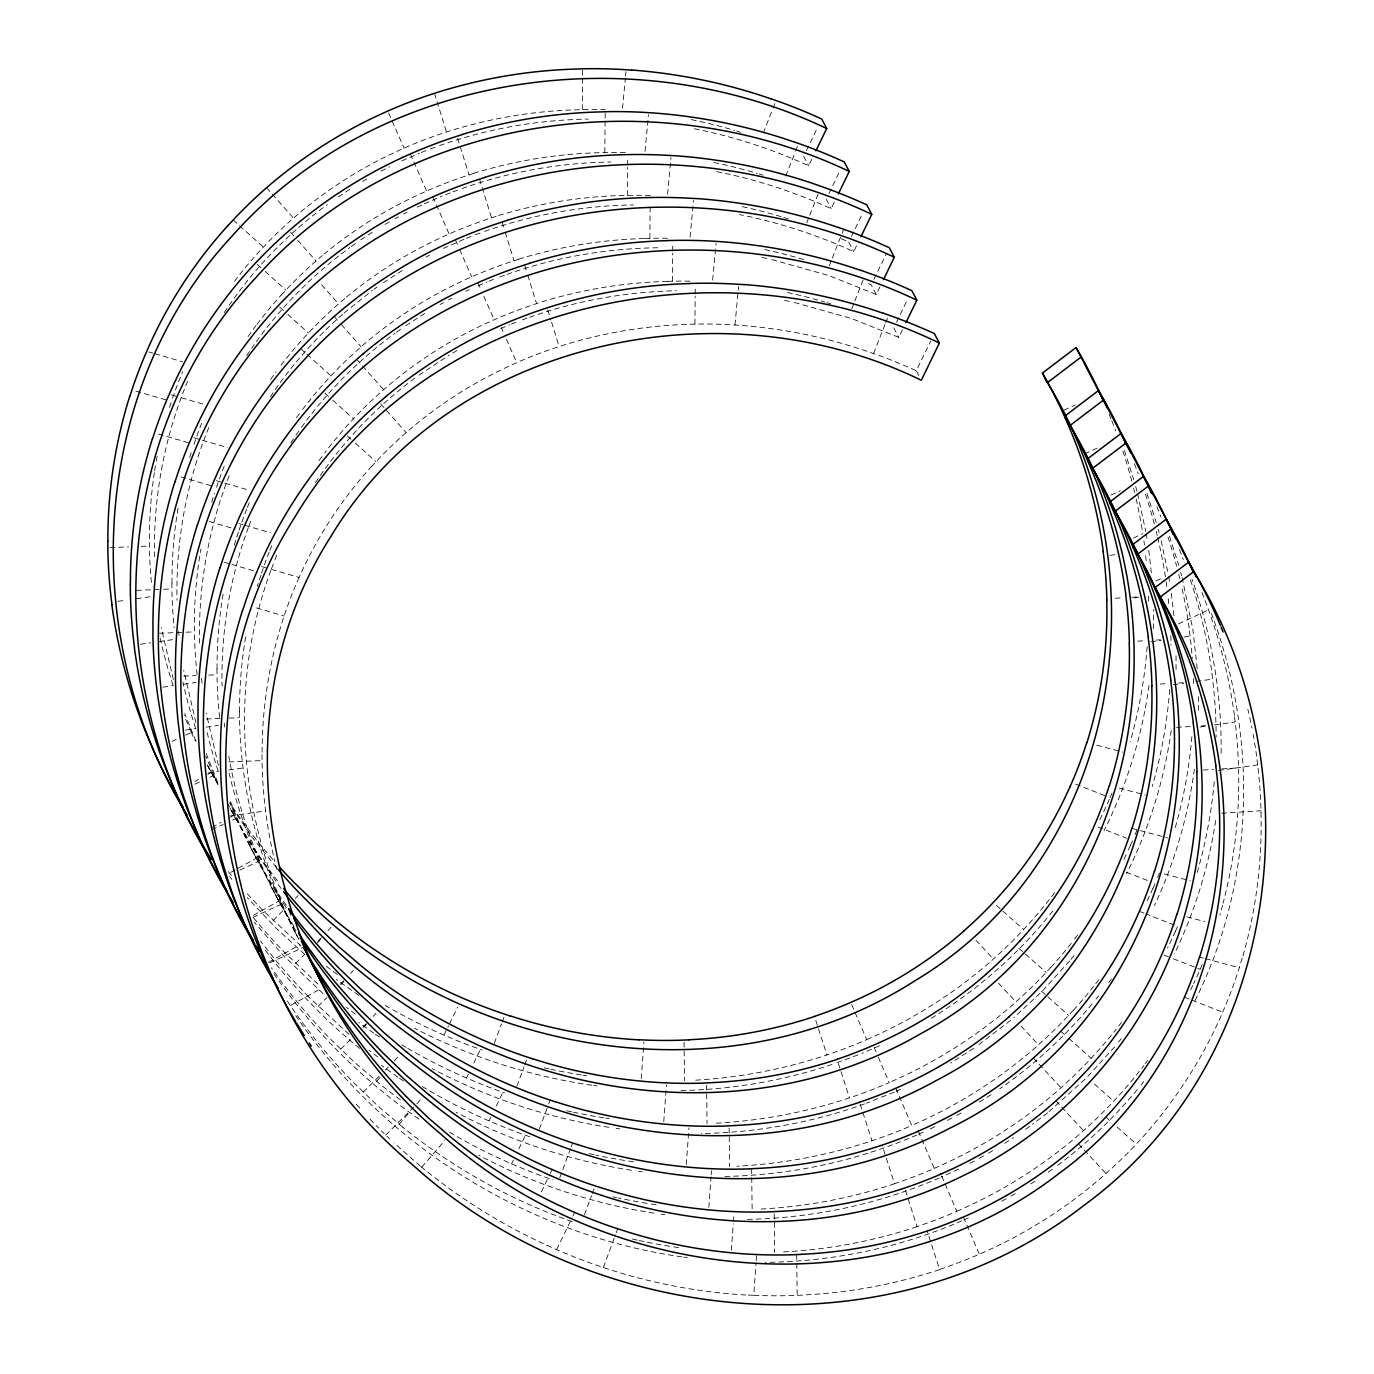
<?xml version="1.0" encoding="UTF-8"?>
<svg xmlns="http://www.w3.org/2000/svg" width="1374" height="1374" viewBox="0 0 1374 1374"><rect width="100%" height="100%" fill="white"/><g stroke="black" fill="none" stroke-linecap="round" stroke-linejoin="round"><path stroke-width="0.75" stroke-dasharray="5 3.75" d="M582.284 109.576L582.576 77.391M582.593 75.244L582.662 68.803M604.818 152.48L605.11 120.294M605.127 118.147L605.178 111.706M627.334 195.4L627.592 167.491M627.609 165.344L627.678 158.92M649.868 238.303L650.16 206.117M672.401 281.223L672.642 253.314M672.676 251.167L672.728 244.727M694.918 324.127L695.175 296.234M695.192 294.088L695.261 287.647M1153.507 628.742L1153.49 609.678M1176.058 669.533L1176.024 652.598M1198.592 710.324L1198.54 695.502M1221.125 753.227C1221.847 694.11 1211.628 634.994 1192.031 579.244M641.246 1078.693L643.908 1042.024M663.762 1121.596L666.442 1084.928M686.296 1164.517L688.958 1127.831M708.829 1207.42L711.045 1176.865M711.2 1174.822L711.492 1170.751M731.346 1250.323L733.287 1223.839M733.424 1221.812L734.025 1213.654M748.298 1295.047L753.742 1295.27L756.095 1262.672M756.25 1260.645L756.696 1254.531M622.508 108.426L625.376 77.906M625.565 75.862L625.943 71.791M645.041 151.329L648.476 114.712M667.575 194.249L671.01 157.615M690.091 237.152L693.527 200.518M712.625 280.073L716.06 243.438M734.97 325.003L738.594 286.342M1149.007 685.471C1142.069 735.949 1126.835 785.293 1104.009 830.858M1171.232 730.453C1164.173 780.226 1149.042 828.831 1126.543 873.761M1194.35 769.2C1188.063 816.259 1174.667 862.391 1154.521 905.397M1215.715 820.45C1208.639 866.668 1194.796 911.889 1174.341 953.951M1242.182 958.142L1239.142 968.155A470.526 454.708 -27.7 0 1 1224.732 1007.4L1220.593 1017A455.945 440.625 -27.7 0 1 1141.055 1138.943L1133.894 1146.569A451.548 436.365 -27.7 0 1 1111.48 1168.604L1103.683 1175.612A460.015 444.558 -27.7 0 1 979.319 1254.187A476.005 459.998 -27.7 0 1 939.576 1269.49L927.141 1230.932M169.534 407.408L171.492 401.466M194.026 444.386L195.056 441.26A426.627 412.269 -27.7 0 1 201.617 423.381M216.542 487.289L217.573 484.163A426.627 412.269 -27.7 0 1 224.151 466.284M237.118 536.135L238.423 532.185M239.076 530.192L240.107 527.066A426.627 412.269 -27.7 0 1 246.667 509.187M260.957 575.088L259.652 579.038A451.239 436.056 -27.7 0 0 257.299 586.32M261.61 573.113L262.64 569.987A426.627 412.269 -27.7 0 1 269.201 552.108M248.299 527.633C229.733 578.214 220.956 632.28 222.038 686.124M270.833 570.536C226.779 689.147 239.711 825.018 297.523 936.673M494.314 1043.278L501.476 1023.939M502.197 1021.998L504.344 1016.21M516.847 1086.181L524.009 1066.842M524.731 1064.919L526.877 1059.114M539.364 1129.084L547.968 1105.898M548.69 1103.957L550.115 1100.093M559.75 1177.793L570.502 1148.801M571.206 1146.861L572.649 1142.996M584.431 1214.908L591.593 1195.569M592.314 1193.645L594.461 1187.84M603.375 1267.481L615.552 1234.625M616.273 1232.684L617.699 1228.82M229.149 475.816C208.281 528.921 198.371 586.2 199.505 643.221M248.969 525.847L251.682 518.719M271.502 568.75L274.199 561.64M763.223 133.209L772.274 110.16M773.03 108.237L775.297 102.483M785.739 176.112L794.807 153.064M795.563 151.157L797.813 145.386M806.761 222.863L809.028 217.109M809.784 215.186L818.835 192.137M829.295 265.766L831.562 260.012M832.318 258.089L841.369 235.04M842.125 233.133L843.636 229.286M851.811 308.686L854.078 302.915M854.834 300.992L863.903 277.96M873.589 353.513L884.908 324.711M885.663 322.787L887.93 317.033M187.671 381.182C164.107 437.327 153.029 498.522 154.472 559.338M208.762 427.623C186.4 482.171 175.803 541.39 176.988 600.301M274.92 559.871L277.067 554.581M1109.333 799.256L1107.942 802.45A455.945 440.625 -27.7 0 1 1098.994 821.308M1110.02 797.659L1112.098 792.85M1130.476 845.353L1132.554 840.562M1153.009 888.257L1155.07 883.465M1175.526 931.177L1177.604 926.385L1147.032 914.363M1202.198 964.496L1198.059 974.08A455.945 440.625 -27.7 0 1 1193.662 983.561M806.366 150.625L817.204 128.297M694.351 128.744C733.733 136.593 772.136 149.113 808.668 165.756L813.185 156.447M828.9 193.545L839.72 171.2M716.885 171.664C756.25 179.496 794.67 192.017 831.201 208.659L835.718 199.35M444.008 1035.103L448.525 1025.794M449.418 1023.922L457.542 1007.176M851.433 236.448L862.254 214.121M747.353 216.199C783.953 224.134 819.66 236.036 853.735 251.562L858.235 242.253M466.542 1078.006L468.345 1074.279M473.755 1063.115L480.076 1050.08M873.95 279.351L886.591 253.297M771.862 259.566L828.728 275.521L876.251 294.483L880.768 285.174M489.058 1120.909L490.879 1117.199M496.289 1106.018L502.609 1093M896.483 322.272L907.321 299.927M794.395 302.469L851.262 318.425L898.785 337.386L903.302 328.077M511.592 1163.83L513.395 1160.103M518.805 1148.939L525.126 1135.903M918.811 375.531L916.303 370.757L930.748 340.975M541.339 1191.842L549.463 1175.096M550.373 1173.224L552.176 1169.514M556.642 1249.636L571.996 1217.999M572.889 1216.145L574.693 1212.418M1195.036 1000.616C1254.823 881.455 1258.361 737.786 1211.49 613.697M224.237 312.619C251.734 270.815 286.908 234.112 327.321 204.606M246.753 355.54L254.242 344.582M270.334 396.863C290.635 366.291 315.075 338.485 342.624 314.268M290.756 442.926L293.916 438.203M315.402 482.686C342.727 441.518 377.541 405.382 417.438 376.236M296.028 435.043L299.292 430.388M256.423 341.473C282.34 305.475 314.028 273.666 349.855 247.509M301.473 427.297C327.39 391.281 359.078 359.49 394.905 333.332M1108.801 982.496L1111.291 979.13M1049.702 914.861L1053.652 909.983M1070.913 959.378L1076.168 952.886M1096.074 999.053L1098.702 995.806M1118.608 1041.956L1121.236 1038.71M1141.124 1084.859L1143.752 1081.613M1047.074 918.107C1014.029 957.97 974.235 992.2 929.958 1019.061M1069.607 961.01L1041.492 991.976L1013.806 1017.602M1092.124 1003.913C1065.365 1036.219 1034.158 1064.798 999.757 1088.792M1114.658 1046.833L1086.542 1077.8L1049.169 1111.48M1137.191 1089.737C1113.095 1118.779 1085.46 1144.868 1055.06 1167.23M317.239 943.182L321.327 938.459M328.146 930.576L330.876 927.416M341.13 984.523L343.861 981.362M350.662 973.479L353.393 970.336M363.663 1027.426L366.377 1024.283M373.196 1016.399L375.926 1013.239M376.648 1081.372L380.735 1076.649M394.355 1060.883L398.46 1056.142M399.164 1124.293L410.07 1111.669M416.889 1103.786L420.976 1099.063M421.698 1167.196L444.867 1140.386M281.223 295.118L287.681 288.162A409.813 396.038 -27.7 0 1 315.093 261.816L322.306 255.616M371.341 466.748L377.798 459.792A409.813 396.038 -27.7 0 1 405.193 433.463L412.423 427.245A417.902 403.853 -27.7 0 1 509.428 365.982L518.238 361.98A434.115 419.517 -27.7 0 1 554.495 348.086L563.769 345.08A459.758 444.3 -27.7 0 1 689.937 324.333M1050.887 967.262L1043.776 974.939A451.548 436.365 -27.7 0 1 1021.38 996.957L1013.565 1003.965M1073.42 1010.182L1066.31 1017.842A451.548 436.365 -27.7 0 1 1043.896 1039.86L1036.099 1046.868M273.082 920.528L286.393 907.252M295.255 898.407L298.21 895.453M295.616 963.432L304.478 954.586M317.789 941.31L323.697 935.419M318.15 1006.352L327.012 997.49M340.305 984.231L346.214 978.322M340.683 1049.255L351.023 1038.933M362.839 1027.134L368.747 1021.226M363.2 1092.158L379.464 1075.945M385.373 1070.037L388.327 1067.1M385.733 1135.079L413.797 1107.049M344.84 298.519L337.609 304.719A409.813 396.038 -27.7 0 0 310.215 331.065L303.757 338.021A414.072 400.143 -27.7 0 0 280.691 365.69M344.067 313.014L372.371 290.412M1010.611 1020.332L977.223 1045.872M1047.555 1112.82L1032.544 1124.327M351.401 246.393L356.072 243.078M373.934 289.313L377.043 287.097M396.468 332.216L402.685 327.785M418.984 375.136L449.332 355.059M1025.708 1129.256L1030.861 1125.581M1048.242 1172.159L1053.377 1168.501M338.262 196.894L351.057 188.461M360.795 239.815L373.591 231.364M383.329 282.718L404.282 269.235M405.845 325.621L426.799 312.156M973.737 1048.242L950.688 1063.081M991.049 1094.717L976.811 1103.769M1004.72 1143.357L1013.583 1137.62M1030.792 1183.976L1036.099 1180.524M362.53 181.471L367.511 178.568M385.063 224.391L390.027 221.472M452.647 353.118L457.611 350.198M988.456 1153.181L995.738 1148.904M1010.989 1196.084L1018.271 1191.808M395.077 218.655L398.426 216.783M440.127 304.478L443.493 302.606M194.902 781.462L198.577 779.436M207.714 774.335L211.373 772.291M211.957 827.44L221.094 822.339M230.248 817.238L233.906 815.211M230.815 872.387L236.311 869.33M238.131 868.299L256.44 858.115M253.348 915.29L278.956 901.018M268.565 962.281L299.652 944.951M291.082 1005.184L320.348 988.885M956.716 1115.448L962.264 1112.356M979.25 1158.368L984.78 1155.276M1001.766 1201.271L1009.151 1197.149M381.01 171.183L389.598 166.786M403.544 214.086L406.944 212.283M426.077 257.007L429.478 255.203M448.594 299.91L452.012 298.106M947.39 1120.445L952.989 1117.474M969.907 1163.349L975.523 1160.377M417.318 207.148L422.557 204.657M443.338 248.402L464.584 239.024M465.855 291.305L469.358 289.656M930.284 1128.896L936.038 1126.182M958.571 1169.085L941.224 1177.089M172.351 741.29L176.164 739.521M185.662 735.124L191.364 732.497M194.885 784.193L200.587 781.566M210.085 777.169L213.897 775.4M1063.974 410.156L1075.378 404.883M211.716 829.741L223.12 824.469M232.618 820.072L236.414 818.32M1084.601 453.952L1097.895 447.787M239.935 870.017L258.947 861.223M1110.931 495.104L1120.428 490.707M252.971 917.317L281.481 904.126M1133.447 538.007L1142.962 533.61M269.785 962.865L303.998 947.047M1155.981 580.927L1163.589 577.406M1178.514 623.83L1208.914 609.764M401.775 160.93L419.534 153.218M424.291 203.833L442.05 196.121M879.463 1045.769L861.91 1053.36M896.174 1091.282L903.92 1087.813M918.691 1134.185L926.454 1130.716M963.758 1220.009L971.504 1216.54M478.186 285.706L487.117 281.945M500.72 328.609L509.634 324.848M894.234 1092.141L866.547 1103.15M916.767 1135.044C855.435 1161.683 788.745 1175.543 721.951 1176.505M939.284 1177.965C877.969 1204.586 811.278 1218.463 744.485 1219.408M961.817 1220.868C899.936 1247.747 832.61 1261.607 765.198 1262.362M421.337 152.497L428.551 149.629M445.657 194.696L451.084 192.549M466.387 238.32L473.601 235.452M488.921 281.223L496.134 278.372M511.437 324.127L518.668 321.276M857.943 1054.923L833.966 1063.785M430.371 148.959L437.653 146.262M452.905 191.862L460.187 189.165M475.421 234.782L482.721 232.069M499.775 277.016L505.237 274.989M522.309 319.919L527.771 317.892M439.491 145.61C487.203 128.709 537.698 119.899 588.278 119.091M462.025 188.53C509.72 171.613 560.231 162.819 610.812 162.012M484.558 231.433C532.253 214.533 582.765 205.722 633.345 204.915M507.075 274.353C556.041 256.972 607.943 248.213 659.864 247.749M529.608 317.257C576.685 300.562 626.492 291.769 676.403 290.773M864.555 1103.906C812.223 1122.661 756.799 1132.571 701.238 1133.567M473.652 173.433L464.378 176.439A434.115 419.517 -27.7 0 0 428.121 190.351L419.293 194.301A417.902 403.853 -27.7 0 0 322.289 255.581M496.186 216.353L486.911 219.342A434.115 419.517 -27.7 0 0 450.655 233.254L441.827 237.204A417.902 403.853 -27.7 0 0 344.805 298.484M518.719 259.257L509.428 262.262A434.115 419.517 -27.7 0 0 473.171 276.157L464.343 280.124A417.902 403.853 -27.7 0 0 367.339 341.405L360.143 347.639A409.813 396.038 -27.7 0 0 332.748 373.968L326.273 380.924A414.072 400.143 -27.7 0 0 302.074 410.122M831.957 1064.489C783.18 1080.788 731.913 1089.513 680.508 1090.612M117.855 601.348L126.116 600.18M136.438 598.703L150.9 596.642M140.388 644.269L150.711 642.792M158.972 641.606L173.433 639.545M162.922 687.172L173.244 685.695M183.566 684.235L195.95 682.466M1109.9 555.371L1116.1 554.495M185.438 730.092L195.778 728.615M206.1 727.138L218.483 725.369M1134.495 597.982L1138.634 597.398M207.972 772.995L218.294 771.518M228.616 770.041L243.078 767.98M1150.828 641.778L1161.15 640.318M1183.873 637.072L1190.073 636.179M230.506 815.898L265.611 810.9M1173.362 684.699L1183.684 683.221M1196.067 681.452L1212.589 679.099M1200.017 727.018L1206.217 726.125M1214.479 724.957L1235.123 722.003M1218.412 770.505L1257.657 764.923M1115.156 598.257L1123.468 597.759M1131.781 597.243L1138.015 596.883M1137.672 641.16L1145.985 640.662M1156.376 640.044L1160.532 639.786M1160.206 684.08L1168.518 683.565M1178.909 682.947L1183.066 682.689M1176.505 727.361L1191.052 726.485M1201.443 725.85L1205.599 725.609M1203.177 770.024L1213.568 769.388M1221.881 768.89L1238.506 767.894M1221.555 813.185L1261.04 810.797M109.92 547.625L128.641 546.869M141.11 546.388L149.423 546.045M136.61 590.356L161.548 589.377M163.643 589.291L171.956 588.965M159.144 633.277L184.082 632.28M186.16 632.195L194.473 631.868M183.738 676.094L196.224 675.613M208.693 675.115L217.006 674.771M206.272 719.014L220.819 718.43M229.132 718.104L239.54 717.692M228.805 761.917L262.056 760.595M802.605 1295.132L791.768 1295.562A526.242 508.535 -27.7 0 1 759.169 1295.51L753.742 1295.27M644.87 238.406L654.866 238.217A487.547 471.145 -27.7 0 1 670.873 238.337M667.403 281.309L677.382 281.12A487.547 471.145 -27.7 0 1 691.397 281.206M689.937 324.212L699.916 324.041A487.547 471.145 -27.7 0 1 729.955 324.693L739.985 325.329A515.284 497.955 -27.7 0 1 868.746 351.899L878.415 355.213A540.617 522.446 -27.7 0 1 916.303 370.757M591.782 1085.202C530.038 1076.34 469.856 1056.846 414.45 1028.216M593.585 1085.46L597.192 1085.992M616.119 1128.38L619.726 1128.896M638.652 1171.283L642.259 1171.799M661.169 1214.187L664.776 1214.719M681.899 1256.849C527.084 1234.968 383.69 1144.989 295.839 1015.764M683.702 1257.107L687.309 1257.622M608.888 1127.333C547.213 1117.818 487.238 1097.74 432.071 1068.577M631.422 1170.253C570.365 1160.807 510.939 1141.055 456.237 1112.339M653.955 1213.156C592.881 1203.71 533.473 1183.959 478.77 1155.242M739.401 214.567L743.386 215.392M761.935 257.488L769.887 259.119M784.468 300.391L792.42 302.022M1096.761 745.172L1122.644 752.11M1119.295 788.092L1145.177 795.014M1131.867 828.333L1167.711 837.917M1164.345 873.916L1190.227 880.837M1186.878 916.819L1204.792 921.611M1199.45 957.06L1203.435 958.125M1205.427 958.657L1239.262 967.725M148.873 351.967L152.823 353.118M154.798 353.702L182.484 361.774M171.406 394.87L179.307 397.189M181.282 397.756L205.018 404.677M135.906 391.092L167.542 400.315M193.923 437.791L227.534 447.598M158.439 433.995L190.076 443.235M216.457 480.694L248.093 489.917M180.973 476.915L212.592 486.138M238.99 523.597L242.94 524.765M244.915 525.332L270.626 532.837M209.432 521.553L235.126 529.042M261.507 566.517L269.424 568.819M271.399 569.403L299.085 577.475A414.072 400.143 -27.7 0 1 371.289 466.713M224.048 562.155L229.973 563.89M231.948 564.456L257.659 571.962M256.457 607.943L284.143 616.016M1075.619 784.125L1106.19 796.147M1098.152 827.045L1126.817 838.312M1126.405 872.198L1149.334 881.215M1139.389 911.357L1145.126 913.607M1163.83 955.016L1171.472 958.021M1173.379 958.777L1200.137 969.288M1184.44 997.181L1190.176 999.43M1192.082 1000.186L1222.654 1012.191M546.921 1245.325L557.02 1249.808A580.223 560.712 -27.7 0 0 598.137 1265.746L608.596 1269.215A554.22 535.585 -27.7 0 0 748.28 1295.15M358.94 995.463L336.338 979.559M375.342 1034.261L381.457 1038.366M399.405 1078.195L403.99 1081.286M373.848 1033.196L358.854 1022.462M397.876 1077.164L381.388 1065.382M418.898 1119.02C362.015 1079.689 312.327 1029.95 273.306 972.844M359.593 1048.396C324.075 1019.353 292.061 986 264.598 949.245M402.496 1127.024L377.335 1105.469L353.496 1082.523A596.213 576.153 -27.7 0 1 286.737 1000.169M420.358 1166.097L393.995 1142.962M421.028 1166.646L425.013 1169.927A596.848 576.771 -27.7 0 0 546.904 1245.342M301.061 945.965L263.396 910.893A596.213 576.153 -27.7 0 1 245.843 892.121M304.667 954.295L276.191 928.223L247.2 897.548M348.91 1034.175L308.446 996.7M996.39 905.363L1001.199 909.622M1002.797 911.048L1023.578 929.511M1018.924 948.266L1023.716 952.526M1025.313 953.951L1046.112 972.431M1041.458 991.169L1046.249 995.446M1047.847 996.854L1068.629 1015.334M1060.78 1031.239L1067.186 1036.923M1068.783 1038.349L1091.162 1058.238M1094.511 1084.103L1113.696 1101.158M1105.83 1117.062L1110.639 1121.321M1117.028 1127.006L1136.212 1144.061M317.995 984.093L285.912 953.796A596.213 576.153 -27.7 0 1 252.85 916.956M322.993 993.625L283.284 955.394L254.379 922.229M233.151 219.995L237.925 224.288M239.523 225.714L263.379 247.165M257.282 264.323L263.636 270.06M265.234 271.485L285.895 290.086M279.798 307.244L286.17 312.963M287.75 314.388L308.429 332.989M300.734 348.721L305.509 353.015M307.106 354.44L330.962 375.892M324.865 393.067L331.22 398.786M332.817 400.212L353.479 418.812M347.382 435.97L353.753 441.689M355.334 443.115L376.012 461.716M384.102 1133.498L381.405 1130.819M387.004 1136.298L389.546 1138.737M376.029 1125.443L378.726 1128.123M975.918 940.211L993.368 958.983M998.451 983.114L1015.884 1001.886M1020.985 1026.017L1038.418 1044.79M1033.334 1057.98L1037.696 1062.669M1039.139 1064.232L1060.951 1087.71M1055.867 1100.9L1060.23 1105.589M1061.673 1107.152L1083.468 1130.613M1078.384 1143.803L1082.746 1148.492M1084.206 1150.055L1106.001 1173.516M266.625 187.74L270.867 192.532M272.275 194.129L293.504 218.105M290.567 232.24L296.217 238.629M297.643 240.227L316.02 261.008M321.585 284.744L338.554 303.912M334.208 316.467L339.859 322.856M341.284 324.453L361.087 346.832M356.725 359.37L383.621 389.735M380.667 403.887L406.137 432.638M276.569 867.612L252.284 837.35L230.437 805.473M229.595 876.457L231.863 879.326M280.983 888.394L251.871 846.676L228.101 804.357M285.534 906.582C262.778 873.246 243.919 837.213 229.733 799.428M295.874 930.765C262.76 877.522 239.557 818.045 228.788 756.232M208.985 768.014L213.915 776.842M207.405 765.043L217.934 784.606M231.502 810.918L236.448 819.746A554.323 535.671 -27.7 0 0 279.746 883.671M803.67 156.207L808.668 165.756M826.186 199.127L831.201 208.659M848.72 242.03L853.735 251.562M876.251 294.483L871.253 284.95A540.617 522.446 -27.7 0 0 867.509 283.25M893.77 327.854L898.785 337.386M207.56 765.455L213.983 777.547M230.093 808.359L236.517 820.45M249.278 844.924L259.051 863.37M271.812 887.827L281.567 906.273M294.345 930.73L298.502 938.682M281.206 903.525L285.397 912.679A538.35 520.248 -27.7 0 0 299.085 939.644M258.673 860.622L262.863 869.759A538.35 520.248 -27.7 0 0 276.569 896.741L281.498 905.569A554.323 535.671 -27.7 0 0 294.088 926.402M213.623 774.799L217.796 783.953M191.089 731.895L195.28 741.033M501.304 327.544L503.004 331.443M506.439 339.258L516.71 362.667M477.912 282.683L480.488 288.54M483.906 296.337L494.176 319.764M455.395 239.78L458.813 247.578M459.672 249.536L471.66 276.844M432.862 196.86L449.126 233.941M410.328 153.957L426.593 191.02M388.653 112.994L404.076 148.117M217.813 782.493L205.842 752.746M196.087 741.428L184.683 713.604M963.397 1217.021L979.336 1254.239M941.705 1176.075L956.802 1211.336A476.005 459.998 -27.7 0 1 917.059 1226.587L905.277 1190.056M918.347 1131.214L934.286 1168.432A476.005 459.998 -27.7 0 1 894.526 1183.684L882.091 1145.109M895.814 1088.294L911.752 1125.512A476.005 459.998 -27.7 0 1 871.992 1140.764A498.728 481.965 -27.7 0 1 736.808 1166.217M874.122 1047.349L877.488 1055.18M878.312 1057.138L889.218 1082.609A476.005 459.998 -27.7 0 1 849.476 1097.86A498.728 481.965 -27.7 0 1 716.094 1123.211M851.605 1004.446L866.702 1039.689A476.005 459.998 -27.7 0 1 826.942 1054.94A498.728 481.965 -27.7 0 1 693.561 1080.29M1169.514 536.341L1178.789 565.401M1146.981 493.421L1156.255 522.498M1124.447 450.517L1133.722 479.578M860.21 1104.232L871.992 1140.764M838.346 1063.356L849.476 1097.86M815.812 1020.453L826.942 1054.957M547.762 309.906L550.922 320.09M551.558 322.134L559.132 346.574M524.61 264.959L527.135 273.117M527.753 275.143L536.599 303.671M502.077 222.056L504.602 230.197M505.237 232.24L514.065 260.751M479.543 179.152L491.548 217.848M457.645 138.276L469.015 174.945M434.493 93.329L436.382 99.443M437.018 101.47L446.481 132.024M218.397 765.352L206.255 713.329M195.881 722.449L183.721 670.426M173.347 679.546L161.205 627.506M1180.695 572.305L1181.64 575.758M1158.179 529.402L1159.124 532.854M1135.645 486.482L1137.054 491.669M1182.121 577.492L1192.941 629.876L1197.561 672.195M1161.15 540.824L1168.312 574.332M1137.586 493.747L1145.779 531.412M1168.69 576.427L1170.064 584.86M1146.174 533.524L1147.548 541.94M1171.318 593.293L1174.014 616.565M1148.784 550.39L1151.481 573.662M1257.021 759.633L1258.292 770.196A524.645 507.006 -27.7 0 1 1260.731 801.987L1261.092 812.584M1234.487 716.713L1235.758 727.293A524.645 507.006 -27.7 0 1 1238.214 759.066L1238.575 769.663A495.928 479.251 -27.7 0 1 1223.118 903.147M1211.954 673.81L1213.225 684.389A524.645 507.006 -27.7 0 1 1215.681 716.163L1216.042 726.76A495.928 479.251 -27.7 0 1 1216.076 737.357M1189.437 630.906L1190.708 641.469A524.645 507.006 -27.7 0 1 1192.271 658.421M224.271 723.153L224.649 727.052M201.549 678.292L202.115 684.149M178.637 631.49L179.015 635.389M1193.336 678.55L1193.508 683.857M1170.803 635.63L1170.991 640.937A495.928 479.251 -27.7 0 1 1170.94 645.179M1148.389 596.247L1148.458 598.034A495.928 479.251 -27.7 0 1 1148.424 602.276M796.68 1254.599L797.178 1295.356M774.18 1213.826L774.661 1252.435M751.63 1168.776L752.128 1209.532M729.13 1128.02L729.594 1166.612M706.597 1085.099L707.06 1123.709M684.063 1042.196L684.544 1080.806M261.987 754.618L262.108 764.356A481.158 464.979 -27.7 0 0 264.701 803.343L265.869 813.082A512.279 495.052 -27.7 0 0 274.817 861.55M239.454 711.715L239.574 721.436A481.158 464.979 -27.7 0 0 242.167 760.423L243.335 770.161A512.279 495.052 -27.7 0 0 281.309 903.474M216.937 668.812L217.058 678.533A481.158 464.979 -27.7 0 0 219.651 717.52M171.87 582.988L171.99 592.709A481.158 464.979 -27.7 0 0 174.172 627.798M1247.815 709.173A554.169 535.534 -27.7 0 1 1248.777 713.346M1249.722 717.537A554.169 535.534 -27.7 0 1 1251.903 728.014M1253.105 734.317A554.169 535.534 -27.7 0 1 1253.861 738.525M1254.582 742.733A554.169 535.534 -27.7 0 1 1257.141 759.616M939.61 1269.61A498.728 481.965 -27.7 0 1 802.588 1295.029M1260.954 812.584A495.928 479.251 -27.7 0 1 1242.319 958.176M373.488 1122.781A596.213 576.153 -27.7 0 1 368.421 1117.474M359.713 1108.028A596.213 576.153 -27.7 0 1 356.038 1103.923M299.068 577.475A426.627 412.269 -27.7 0 0 285.174 612.89L282.185 621.958A451.239 436.056 -27.7 0 0 262.125 754.618M276.741 869.244A512.279 495.052 -27.7 0 1 275.762 865.397M1201.907 592.417A554.169 535.534 -27.7 0 1 1234.608 716.696M667.403 281.412A459.758 444.3 -27.7 0 0 541.201 302.057L531.961 305.165A434.115 419.517 -27.7 0 0 495.705 319.077L486.877 323.027A417.902 403.853 -27.7 0 0 389.873 384.308L382.676 390.542A409.813 396.038 -27.7 0 0 355.265 416.889L348.807 423.845A414.072 400.143 -27.7 0 0 324.608 453.025M917.093 1226.69A498.728 481.965 -27.7 0 1 781.875 1252.023M318.991 460.668A414.072 400.143 -27.7 0 1 322.34 456.065M269.905 550.339A426.627 412.269 -27.7 0 1 272.773 543.28M239.591 711.715A451.239 436.056 -27.7 0 1 246.015 634.788M572.134 1221.641A580.223 560.712 -27.7 0 1 534.486 1206.887L524.387 1202.405A596.848 576.771 -27.7 0 1 402.513 1126.989M1222.585 905.174A495.928 479.251 -27.7 0 1 1219.786 915.273M678.687 1247.609A554.22 535.585 -27.7 0 1 671.474 1246.544M669.67 1246.252A554.22 535.585 -27.7 0 1 639.15 1240.533M637.364 1240.138A554.22 535.585 -27.7 0 1 632.006 1238.936M956.785 1211.267A460.015 444.558 -27.7 0 0 1081.218 1132.76L1088.964 1125.684A451.548 436.365 -27.7 0 0 1111.36 1103.666L1118.47 1096.005A455.945 440.625 -27.7 0 0 1143.889 1065.485M1192.769 985.45A455.945 440.625 -27.7 0 1 1189.111 992.955M1147.651 1060.47A455.945 440.625 -27.7 0 1 1145.16 1063.82M296.458 417.748A414.072 400.143 -27.7 0 1 300.94 411.633M518.685 259.154A459.758 444.3 -27.7 0 1 644.87 238.509M449.59 1132.296A596.848 576.771 -27.7 0 0 501.853 1159.536L511.952 1163.984A580.223 560.712 -27.7 0 0 553.087 1179.923M400.401 1099.835A596.848 576.771 -27.7 0 1 379.997 1084.086L354.801 1062.566L330.979 1039.62A596.213 576.153 -27.7 0 1 271.399 967.811M656.154 1204.706A554.22 535.585 -27.7 0 1 650.744 1203.899M647.137 1203.349A554.22 535.585 -27.7 0 1 639.941 1202.164M638.137 1201.838A554.22 535.585 -27.7 0 1 618.403 1198.008M616.617 1197.63A554.22 535.585 -27.7 0 1 613.044 1196.84M894.56 1183.787A498.728 481.965 -27.7 0 1 759.341 1209.12M934.251 1168.364A460.015 444.558 -27.7 0 0 1058.684 1089.84L1066.43 1082.781A451.548 436.365 -27.7 0 0 1088.826 1060.762L1095.954 1053.085A455.945 440.625 -27.7 0 0 1116.238 1029.195M1175.491 931.16A455.945 440.625 -27.7 0 1 1167.505 948.163M1121.373 1022.582A455.945 440.625 -27.7 0 1 1118.814 1025.897M1214.221 781.651A495.928 479.251 -27.7 0 1 1197.269 872.353M1179.39 549.514A554.169 535.534 -27.7 0 1 1183.306 559.579M1190.485 579.931A554.169 535.534 -27.7 0 1 1212.074 673.792M258.793 860.571A512.279 495.052 -27.7 0 1 228.41 769.938M217.075 668.794A451.239 436.056 -27.7 0 1 223.481 591.885M234.25 545.238A451.239 436.056 -27.7 0 1 236.998 536.1M247.372 507.418A426.627 412.269 -27.7 0 1 250.24 500.376M1156.856 506.594A554.169 535.534 -27.7 0 1 1160.772 516.676M1167.969 537.011A554.169 535.534 -27.7 0 1 1176.659 566.225M1178.72 574.195A554.169 535.534 -27.7 0 1 1179.734 578.351M1182.138 588.793A554.169 535.534 -27.7 0 1 1189.558 630.872M1191.876 736.636A495.928 479.251 -27.7 0 1 1174.736 829.449M841.231 238.681A540.617 522.446 -27.7 0 1 846.848 241.189M422.316 1086.559A596.848 576.771 -27.7 0 0 479.32 1116.615L489.419 1121.081A580.223 560.712 -27.7 0 0 530.553 1137.019M377.867 1056.932A596.848 576.771 -27.7 0 1 369.039 1050.286M742.355 206.667A515.284 497.955 -27.7 0 1 781.737 216.869M783.695 217.47A515.284 497.955 -27.7 0 1 789.535 219.29M308.48 996.682A596.213 576.153 -27.7 0 1 260.665 941.173M633.637 1161.786A554.22 535.585 -27.7 0 1 628.21 1160.996M624.62 1160.429A554.22 535.585 -27.7 0 1 595.887 1155.105M594.083 1154.71A554.22 535.585 -27.7 0 1 588.725 1153.525M1036.151 1046.936A460.015 444.558 -27.7 0 1 911.735 1125.461M1152.958 888.239A455.945 440.625 -27.7 0 1 1145.899 903.388M1098.839 979.679A455.945 440.625 -27.7 0 1 1095.009 984.643M1093.721 986.274A455.945 440.625 -27.7 0 1 1073.472 1010.216M1159.536 872.885A470.526 454.708 -27.7 0 1 1157.148 878.673M286.342 905.397A554.323 535.671 -27.7 0 1 258.947 862.683L254.035 853.838A538.35 520.248 -27.7 0 1 240.33 826.856L236.139 817.719A512.279 495.052 -27.7 0 1 229.905 802.914M218.123 771.037A512.279 495.052 -27.7 0 1 206.323 728.959M197.117 674.6A481.158 464.979 -27.7 0 1 194.524 635.63L194.404 625.891A451.239 436.056 -27.7 0 1 200.965 548.965M211.716 502.334A451.239 436.056 -27.7 0 1 214.464 493.18M270.644 379.482A414.072 400.143 -27.7 0 1 276.157 371.77M650.349 195.486A487.547 471.145 -27.7 0 0 632.332 195.297L622.353 195.486A459.758 444.3 -27.7 0 0 496.151 216.25M473.618 173.33A459.758 444.3 -27.7 0 1 599.82 152.686L609.798 152.394A487.547 471.145 -27.7 0 1 627.815 152.566M213.726 774.747A512.279 495.052 -27.7 0 1 205.877 756.284M195.589 728.134A512.279 495.052 -27.7 0 1 182.914 682.191M1134.323 463.691A554.169 535.534 -27.7 0 1 1138.239 473.755M1145.435 494.108A554.169 535.534 -27.7 0 1 1154.589 525.04M1156.187 531.274A554.169 535.534 -27.7 0 1 1157.2 535.448M1157.698 537.526A554.169 535.534 -27.7 0 1 1165.495 577.406M1166.131 581.631A554.169 535.534 -27.7 0 1 1167.024 587.969M407.717 1048.345A596.848 576.771 -27.7 0 0 456.786 1073.712L466.902 1078.161A580.223 560.712 -27.7 0 0 504.55 1092.897M406.137 1047.417A596.848 576.771 -27.7 0 1 399.782 1043.656M355.334 1014.029A596.848 576.771 -27.7 0 1 346.506 1007.382M248.11 336.578A414.072 400.143 -27.7 0 1 255.89 325.81M257.024 324.298A414.072 400.143 -27.7 0 1 281.189 295.067M172.008 582.988A451.239 436.056 -27.7 0 1 178.431 506.061M189.715 457.594A451.239 436.056 -27.7 0 1 191.931 450.277M609.3 1118.625A554.22 535.585 -27.7 0 1 605.694 1118.092M603.89 1117.801A554.22 535.585 -27.7 0 1 573.353 1112.184M571.567 1111.806A554.22 535.585 -27.7 0 1 566.208 1110.621M1013.634 1004.033A460.015 444.558 -27.7 0 1 889.201 1082.54M1130.424 845.336A455.945 440.625 -27.7 0 1 1126.972 852.945M1126.079 854.834A455.945 440.625 -27.7 0 1 1123.365 860.467M1077.577 935.093A455.945 440.625 -27.7 0 1 1072.476 941.722M1071.188 943.371A455.945 440.625 -27.7 0 1 1050.938 967.313M1137.002 829.965A470.526 454.708 -27.7 0 1 1134.615 835.77M1169.686 689.525A495.928 479.251 -27.7 0 1 1152.202 786.546M1168.175 598.566A524.645 507.006 -27.7 0 1 1169.034 607.033M154.369 472.639A451.239 436.056 -27.7 0 0 149.491 540.068L149.474 549.806A481.158 464.979 -27.7 0 0 151.655 584.895M154.661 470.75A451.239 436.056 -27.7 0 1 155.897 463.158M156.241 461.269A451.239 436.056 -27.7 0 1 157.289 455.601M234.49 281.395A414.072 400.143 -27.7 0 1 258.656 252.163L265.165 245.242A409.813 396.038 -27.7 0 1 292.559 218.913L299.79 212.712A417.902 403.853 -27.7 0 1 396.777 151.432L405.588 147.43A434.115 419.517 -27.7 0 1 441.844 133.536L451.136 130.53A459.758 444.3 -27.7 0 1 577.286 109.783L587.265 109.491A487.547 471.145 -27.7 0 1 605.281 109.662M1109.076 414.106A554.169 535.534 -27.7 0 1 1111.119 419.104M1111.806 420.77A554.169 535.534 -27.7 0 1 1115.722 430.852M1122.901 451.187A554.169 535.534 -27.7 0 1 1132.056 482.137M1133.653 488.371A554.169 535.534 -27.7 0 1 1134.684 492.545M1136.143 498.796A554.169 535.534 -27.7 0 1 1142.636 532.391M1143.907 540.841A554.169 535.534 -27.7 0 1 1144.49 545.066M191.209 731.844A512.279 495.052 -27.7 0 1 184.099 715.236M173.055 685.214A512.279 495.052 -27.7 0 1 159.951 637.347M172.523 398.34A426.627 412.269 -27.7 0 1 182.656 371.65M272.911 859.626A554.323 535.671 -27.7 0 1 229.802 802.777M217.985 783.85A554.323 535.671 -27.7 0 1 213.88 776.86M231.485 875.461A596.213 576.153 -27.7 0 1 228.015 871.202M385.201 1005.424A596.848 576.771 -27.7 0 0 434.27 1030.792L444.369 1035.257A580.223 560.712 -27.7 0 0 482.034 1049.994M337.283 974.372A596.848 576.771 -27.7 0 1 323.972 964.462M586.767 1075.705A554.22 535.585 -27.7 0 1 583.16 1075.172M581.357 1074.897A554.22 535.585 -27.7 0 1 550.819 1069.281M549.033 1068.903A554.22 535.585 -27.7 0 1 543.675 1067.701M866.668 1039.637A460.015 444.558 -27.7 0 0 991.101 961.113L998.846 954.054A451.548 436.365 -27.7 0 0 1021.243 932.019L1028.37 924.359A455.945 440.625 -27.7 0 0 1055.043 892.19M1147.153 646.622A495.928 479.251 -27.7 0 1 1130.252 741.617M1145.641 555.663A524.645 507.006 -27.7 0 1 1146.5 564.13M691.345 119.607A515.284 497.955 -27.7 0 1 734.729 130.461M736.687 131.045A515.284 497.955 -27.7 0 1 740.586 132.248M713.862 162.51A515.284 497.955 -27.7 0 1 757.263 173.382M759.221 173.966A515.284 497.955 -27.7 0 1 763.12 175.151M787.405 292.49A515.284 497.955 -27.7 0 1 824.847 302.108M826.804 302.692A515.284 497.955 -27.7 0 1 830.703 303.894M764.871 249.587A515.284 497.955 -27.7 0 1 804.271 259.789"/><path stroke-width="1.5" d="M129.86 396.313L133.123 386.369A469.479 453.695 -27.7 0 1 144.27 357.051L148.409 347.467A455.945 440.625 -27.7 0 1 227.947 225.525M152.394 439.216L155.657 429.272A469.479 453.695 -27.7 0 1 166.786 399.971L170.943 390.388A455.945 440.625 -27.7 0 1 250.463 268.428L257.642 260.802A451.702 436.52 -27.7 0 1 287.836 231.777L295.805 224.941A459.792 444.334 -27.7 0 1 402.513 157.495M174.91 482.119L178.191 472.192A469.479 453.695 -27.7 0 1 189.32 442.875L193.459 433.291A455.945 440.625 -27.7 0 1 272.997 311.331L280.159 303.706A451.702 436.52 -27.7 0 1 310.369 274.68L318.321 267.844M197.444 525.04L200.707 515.095A469.479 453.695 -27.7 0 1 211.854 485.795L215.993 476.194A455.945 440.625 -27.7 0 1 295.53 354.252L302.692 346.626A451.702 436.52 -27.7 0 1 332.886 317.583L340.855 310.747A459.792 444.334 -27.7 0 1 447.563 243.318L457.233 238.956A476.005 459.998 -27.7 0 1 496.993 223.704L507.161 220.407M219.977 567.943L223.241 558.016A469.479 453.695 -27.7 0 1 234.37 528.698L238.526 519.114A455.945 440.625 -27.7 0 1 318.047 397.155M242.494 610.846L245.774 600.919A469.479 453.695 -27.7 0 1 256.904 571.601L261.043 562.018A455.945 440.625 -27.7 0 1 340.58 440.058M1069.917 786.993L1073.695 778.268A428.636 414.227 -27.7 0 0 1086.817 742.51M1092.45 829.896L1096.212 821.171A428.636 414.227 -27.7 0 0 1109.333 785.43M815.898 150.865L826.719 128.521L821.721 118.988L811.982 114.66A581.408 561.846 -27.7 0 0 781.239 102.397L770.848 98.722M838.415 193.768L849.252 171.424L844.237 161.892L834.516 157.563A581.408 561.846 -27.7 0 0 803.773 145.3L793.382 141.625M860.948 236.672L871.769 214.344L866.771 204.812L857.033 200.484A581.408 561.846 -27.7 0 0 826.289 188.221L815.916 184.528A557.174 538.436 -27.7 0 0 676.643 155.829L665.755 155.245A529.419 511.626 -27.7 0 0 633.139 154.523L622.285 154.73A501.647 484.782 -27.7 0 0 484.593 177.401M883.482 279.592L894.302 257.247L889.304 247.715L879.566 243.387A581.408 561.846 -27.7 0 0 848.823 231.124L838.432 227.449M905.998 322.495L916.836 300.167L911.821 290.618L902.1 286.29A581.408 561.846 -27.7 0 0 871.356 274.044L860.966 270.352M883.499 313.272L893.89 316.947A581.408 561.846 -27.7 0 1 924.616 329.21L934.354 333.538L939.352 343.071L921.319 380.289C721.213 282.357 448.439 340.134 330.722 536.736C208.848 727.481 271.949 993.522 441.26 1134.46C606.638 1284.226 879.171 1313.475 1059.337 1173.224C1237.837 1043.021 1272.547 775.726 1157.475 592.726M227.981 225.559L235.109 217.899A451.702 436.52 -27.7 0 1 265.302 188.856L273.271 182.021A459.792 444.334 -27.7 0 1 379.98 114.592L389.649 110.212A476.005 459.998 -27.7 0 1 429.409 94.978L439.577 91.68A501.647 484.782 -27.7 0 1 577.235 69.009L588.089 68.7A529.419 511.626 -27.7 0 1 620.704 69.421L631.576 70.108M318.098 397.189L325.226 389.529A451.702 436.52 -27.7 0 1 355.419 360.503L363.389 353.668M340.632 440.109L347.742 432.432A451.702 436.52 -27.7 0 1 377.953 403.406L385.905 396.571M1020.178 940.623L1013.72 947.579A409.658 395.884 -27.7 0 1 993.402 967.554L986.326 973.926M963.792 931.005L970.868 924.65A409.658 395.884 -27.7 0 0 991.204 904.676L997.661 897.72A414.072 400.143 -27.7 0 0 1069.882 786.976M1008.86 1016.829L1015.936 1010.474A409.658 395.884 -27.7 0 0 1036.254 990.482L1042.711 983.544A414.072 400.143 -27.7 0 0 1114.932 872.799L1118.745 864.091A428.636 414.227 -27.7 0 0 1131.867 828.333M1065.262 418.022L1061.072 408.885A539.484 521.347 -27.7 0 0 1042.437 373.075L1076.031 347.57L1078.83 352.345A581.374 561.829 -27.7 0 1 1098.925 390.937M1076.031 347.57L1081.046 357.12L1047.435 382.607C1167.316 577.63 1116.719 860.193 915.307 980.521C713.621 1110.261 429.014 1048.706 277.909 869.175M1087.796 460.925L1083.605 451.788A539.484 521.347 -27.7 0 0 1064.97 415.978L1098.565 390.491L1101.364 395.265A581.374 561.829 -27.7 0 1 1121.459 433.841L1125.976 443.716M1098.565 390.491L1103.562 400.023L1069.968 425.528C1193.834 627.626 1135.233 917.695 921.387 1033.334C712.127 1155.139 427.005 1080.617 283.508 891.606M1110.329 503.846L1106.139 494.709A539.484 521.347 -27.7 0 0 1087.487 458.899L1121.098 433.394L1123.898 438.169A581.374 561.829 -27.7 0 1 1143.975 476.761L1148.492 486.619M1121.098 433.394L1126.096 442.926L1092.502 468.431C1218.291 674.806 1155.826 967.296 935.522 1080.926C720.388 1199.88 431.9 1115.825 293.744 918.227M1132.846 546.749L1128.655 537.612A539.484 521.347 -27.7 0 0 1110.02 501.802L1143.615 476.297L1146.414 481.089A581.374 561.829 -27.7 0 1 1166.509 519.664L1170.184 527.685M1143.615 476.297L1148.63 485.846L1115.018 511.334C1242.938 720.835 1175.852 1018.014 949.537 1128.346C726.039 1245.634 430.697 1148.2 300.219 937.618M307.055 954.483C428.224 1178.978 730.985 1291.251 963.432 1175.56C1072.476 1123.417 1156.788 1022.445 1187.291 905.363C1220.473 784.142 1196.222 651.843 1132.554 544.722L1166.148 519.217L1168.948 523.992A581.374 561.829 -27.7 0 1 1189.042 562.584L1192.718 570.605M1166.148 519.217L1171.146 528.75L1137.552 554.254L1134.958 549.806M1177.913 632.572L1173.722 623.435A539.484 521.347 -27.7 0 0 1155.07 587.625L1188.682 562.121L1191.481 566.895A581.374 561.829 -27.7 0 1 1211.559 605.487L1216.076 615.346A554.169 535.534 -27.7 0 1 1220.318 625.325M1188.682 562.121L1193.68 571.653L1160.085 597.158L1155.07 587.625M402.496 157.46L412.183 153.132A476.005 459.998 -27.7 0 1 451.943 137.881L462.093 134.6M425.013 200.381L434.716 196.035A476.005 459.998 -27.7 0 1 474.459 180.784L484.627 177.504M529.677 263.327L519.527 266.608A476.005 459.998 -27.7 0 0 479.766 281.859L470.08 286.187A459.792 444.334 -27.7 0 0 363.354 353.633M689.027 1039.86L679.065 1040.238A484.352 468.07 -27.7 0 1 649.06 1040.187L639.047 1039.774M801.66 1254.393L791.699 1254.788A484.352 468.07 -27.7 0 1 761.711 1254.737L751.681 1254.325A512.33 495.104 -27.7 0 1 622.577 1230.331L612.856 1227.205A538.333 520.231 -27.7 0 1 574.693 1212.418M667.335 240.536L678.189 240.347A529.419 511.626 -27.7 0 1 710.805 241.051L721.693 241.738A557.174 538.436 -27.7 0 1 860.931 270.455M689.868 283.456L700.723 283.25A529.419 511.626 -27.7 0 1 733.338 283.971L744.21 284.641M509.909 1015.884L500.222 1012.655A538.333 520.231 -27.7 0 1 462.059 997.868A554.186 535.551 -27.7 0 1 339.378 923.568L315.934 903.542L293.761 882.194A554.323 535.671 -27.7 0 1 279.712 867.269M532.442 1058.787L522.738 1055.576A538.333 520.231 -27.7 0 1 484.593 1040.771A554.186 535.551 -27.7 0 1 361.912 966.472L338.468 946.463L316.278 925.114A554.323 535.671 -27.7 0 1 283.594 888.463M554.959 1101.708L545.272 1098.479A538.333 520.231 -27.7 0 1 507.109 1083.691A554.186 535.551 -27.7 0 1 384.445 1009.375L360.984 989.366L338.811 968.017A554.323 535.671 -27.7 0 1 288.729 908.712M577.492 1144.611L567.806 1141.382A538.333 520.231 -27.7 0 1 529.643 1126.594A554.186 535.551 -27.7 0 1 406.962 1052.295M826.719 128.521C632.71 36.085 378.434 71.431 232.996 235.091C88.314 389.512 76.944 638.24 187.122 814.937M849.252 171.424C655.243 78.988 400.95 114.334 255.53 277.995C110.367 432.896 99.478 682.552 210.565 859.42M871.769 214.344C677.777 121.908 423.484 157.254 278.046 320.915C132.9 475.799 122.011 725.472 233.099 902.323M894.302 257.247C700.293 164.811 446.018 200.157 300.58 363.818C155.897 518.238 144.528 766.967 254.705 943.663M916.836 300.167C722.827 207.732 468.534 243.078 323.113 406.738C177.95 561.623 167.061 811.278 278.149 988.146M939.352 343.071C720.526 236.311 423.57 301.937 295.376 516.263C162.974 722.879 229.097 1012.071 413.11 1165.255C592.967 1328.108 889.081 1357.478 1084.326 1205.101C1279.641 1062.325 1318.954 772.858 1193.68 571.653M406.927 1052.329L383.518 1032.286L361.345 1010.921A554.323 535.671 -27.7 0 1 298.502 933.204M429.461 1095.25L406.051 1075.189L383.861 1053.841A554.323 535.671 -27.7 0 1 303.998 948.489M406.395 1096.744L428.568 1118.092L451.977 1138.153A554.186 535.551 -27.7 0 0 574.676 1212.452M255.616 945.243L259.428 951.443M1081.046 357.12L1107.702 408.696M1103.562 400.023L1130.974 453.248M1126.096 442.926L1152.752 494.503M1148.63 485.846L1170.734 527.564M1171.146 528.75L1196.307 577.046M1044.841 378.176L1047.435 382.607L1042.437 373.075M1067.375 421.079L1069.968 425.528L1064.97 415.978M1089.891 463.983L1092.502 468.431L1087.487 458.899M1112.425 506.903L1115.018 511.334L1110.02 501.802M267.638 969.202L262.314 959.687A580.24 560.729 -27.7 0 1 247.543 930.61L243.026 920.752M290.154 1012.106L284.847 1002.608A580.24 560.729 -27.7 0 1 270.077 973.531L265.56 963.672M1171.507 529.196L1176.041 539.072M1100.076 393.462L1103.442 400.796M1155.379 589.669L1151.189 580.515A539.484 521.347 -27.7 0 0 1137.483 553.55M303.998 947.047L306.66 952.852M220.493 877.849L225.01 887.707A580.24 560.729 -27.7 0 0 239.78 916.784L245.104 926.299A596.213 576.153 -27.7 0 0 253.434 940.383M197.959 834.928L202.493 844.804A580.24 560.729 -27.7 0 0 217.264 873.881L222.571 883.379A596.213 576.153 -27.7 0 0 227.139 891.245M175.443 792.025L179.96 801.884A580.24 560.729 -27.7 0 0 194.73 830.961L200.054 840.476A596.213 576.153 -27.7 0 0 211.252 859.197M152.909 749.122L157.426 758.98A580.24 560.729 -27.7 0 0 172.197 788.058L177.521 797.555A596.213 576.153 -27.7 0 0 183.017 806.985M1215.767 765.936L1216.935 775.675A482.755 466.525 -27.7 0 1 1219.185 804.924L1219.528 814.662A452.699 437.482 -27.7 0 1 1199.622 957.111M1193.233 723.033L1194.401 732.771A482.755 466.525 -27.7 0 1 1196.668 762.003L1196.994 771.741M1170.717 680.113L1171.885 689.851A482.755 466.525 -27.7 0 1 1174.135 719.1L1174.461 728.838M1148.183 637.21L1149.351 646.948A482.755 466.525 -27.7 0 1 1151.601 676.197L1151.944 685.935M1125.649 594.289L1126.817 604.045A482.755 466.525 -27.7 0 1 1129.084 633.277L1129.411 643.015M1103.133 551.386L1104.301 561.124A482.755 466.525 -27.7 0 1 1106.551 590.373L1106.877 600.112M134.515 647.755L133.244 637.175A523.047 505.46 -27.7 0 1 130.427 594.787M111.981 604.835L110.71 594.255A523.047 505.46 -27.7 0 1 107.893 551.884L107.756 541.304M130.29 584.208L130.427 594.787M1221.005 626.991A554.169 535.534 -27.7 0 1 1223.083 631.988M311.297 1046.112A596.213 576.153 -27.7 0 1 309.27 1043.089M304.289 1035.464A596.213 576.153 -27.7 0 1 296.595 1023.098M295.65 1021.535A596.213 576.153 -27.7 0 1 291.03 1013.703M265.663 963.603A554.169 535.534 -27.7 0 1 224.494 819.402L223.344 808.805A523.047 505.46 -27.7 0 1 220.527 766.434L220.407 755.837A493.111 476.538 -27.7 0 1 242.356 610.812M385.888 396.536A459.792 444.334 -27.7 0 1 492.631 329.142L502.3 324.762A476.005 459.998 -27.7 0 1 542.06 309.511L552.211 306.23A501.647 484.782 -27.7 0 1 689.868 283.559M744.227 284.555A557.174 538.436 -27.7 0 1 883.465 313.358M801.66 1254.29A456.838 441.483 -27.7 0 0 927.175 1231.035A434.115 419.517 -27.7 0 0 963.397 1217.021A418.125 404.076 -27.7 0 0 1076.495 1145.624L1083.519 1139.201A409.658 395.884 -27.7 0 0 1103.837 1119.226L1110.295 1112.27A414.072 400.143 -27.7 0 0 1182.516 1001.526L1186.329 992.818A428.636 414.227 -27.7 0 0 1199.45 957.06M1177.793 632.624A512.279 495.052 -27.7 0 1 1215.887 765.919M303.843 946.394A512.279 495.052 -27.7 0 1 301.404 940.881M290.962 914.844A512.279 495.052 -27.7 0 1 288.935 909.21M308.772 957.403A538.35 520.248 -27.7 0 0 321.619 982.565L326.565 991.393A554.323 535.671 -27.7 0 0 406.429 1096.71M529.66 263.224A501.647 484.782 -27.7 0 1 667.335 240.656M1132.554 544.722A539.484 521.347 -27.7 0 1 1136.504 551.764M940.881 1174.117A434.115 419.517 -27.7 0 1 904.607 1188.029A456.838 441.483 -27.7 0 1 779.127 1211.387L769.182 1211.885A484.352 468.07 -27.7 0 1 739.178 1211.834L729.147 1211.404A512.33 495.104 -27.7 0 1 600.06 1187.428L590.339 1184.302A538.333 520.231 -27.7 0 1 552.176 1169.514M219.84 567.909A493.111 476.538 -27.7 0 0 198.011 712.934L198.011 723.531A523.047 505.46 -27.7 0 0 200.827 765.902L202.098 776.482A554.169 535.534 -27.7 0 0 243.146 920.7M273.117 978.631A596.213 576.153 -27.7 0 1 267.604 969.22M552.142 1169.549A554.186 535.551 -27.7 0 1 429.495 1095.198M1196.823 771.759A452.699 437.482 -27.7 0 1 1177.089 914.191M1176.917 914.157A428.636 414.227 -27.7 0 1 1163.795 949.915L1160.034 958.623A414.072 400.143 -27.7 0 1 1087.813 1069.401L1081.304 1076.306A409.658 395.884 -27.7 0 1 1060.986 1096.297L1053.91 1102.652A418.125 404.076 -27.7 0 1 940.846 1174.049M1155.259 589.721A512.279 495.052 -27.7 0 1 1193.353 722.999M838.398 227.534A557.174 538.436 -27.7 0 0 699.177 198.732L688.288 198.148A529.419 511.626 -27.7 0 0 655.673 197.427L644.818 197.633A501.647 484.782 -27.7 0 0 507.126 220.304M197.306 525.005A493.111 476.538 -27.7 0 0 175.477 670.014L175.477 680.611A523.047 505.46 -27.7 0 0 178.294 722.999L179.565 733.561A554.169 535.534 -27.7 0 0 220.613 877.797M918.347 1131.214A434.115 419.517 -27.7 0 1 882.091 1145.109A456.838 441.483 -27.7 0 1 756.61 1168.467L746.649 1168.965A484.352 468.07 -27.7 0 1 716.644 1168.931L706.631 1168.501A512.33 495.104 -27.7 0 1 577.527 1144.525M918.313 1131.146A418.125 404.076 -27.7 0 0 1031.427 1059.801L1038.452 1053.377A409.658 395.884 -27.7 0 0 1058.787 1033.403L1065.245 1026.447A414.072 400.143 -27.7 0 0 1137.466 915.702L1141.279 906.995A428.636 414.227 -27.7 0 0 1154.4 871.236M1174.306 728.855A452.699 437.482 -27.7 0 1 1154.555 871.288M1132.743 546.8A512.279 495.052 -27.7 0 1 1170.837 680.096M1170.906 529.574A554.169 535.534 -27.7 0 1 1173.104 534.538M1149.128 488.32A554.169 535.534 -27.7 0 1 1151.309 493.283M1008.911 1016.88A418.125 404.076 -27.7 0 1 895.796 1088.242A434.115 419.517 -27.7 0 1 859.557 1102.206M859.592 1102.309A456.838 441.483 -27.7 0 1 734.077 1125.564L724.115 1126.062A484.352 468.07 -27.7 0 1 694.128 1126.01L684.097 1125.581A512.33 495.104 -27.7 0 1 554.993 1101.604M318.304 267.81A459.792 444.334 -27.7 0 1 425.03 200.415M174.773 482.085A493.111 476.538 -27.7 0 0 152.961 627.111L152.943 637.708A523.047 505.46 -27.7 0 0 155.76 680.078L157.031 690.658A554.169 535.534 -27.7 0 0 198.079 834.877M1151.773 685.935A452.699 437.482 -27.7 0 1 1132.039 828.385M1110.209 503.897A512.279 495.052 -27.7 0 1 1148.303 637.192M462.076 134.48A501.647 484.782 -27.7 0 1 599.751 111.929L610.606 111.603A529.419 511.626 -27.7 0 1 643.221 112.325L654.11 113.011A557.174 538.436 -27.7 0 1 793.348 141.711M175.563 791.974A554.169 535.534 -27.7 0 1 134.377 647.772M130.427 584.208A493.111 476.538 -27.7 0 1 152.256 439.182M1092.399 829.879A414.072 400.143 -27.7 0 1 1020.229 940.658M986.377 973.977A418.125 404.076 -27.7 0 1 873.263 1045.322A434.115 419.517 -27.7 0 1 837.024 1059.302M837.058 1059.406A456.838 441.483 -27.7 0 1 711.543 1082.66L701.599 1083.159A484.352 468.07 -27.7 0 1 671.594 1083.107L661.564 1082.678A512.33 495.104 -27.7 0 1 532.477 1058.701M1087.676 460.994A512.279 495.052 -27.7 0 1 1125.77 594.272M1129.239 643.032A452.699 437.482 -27.7 0 1 1109.505 785.464M107.893 541.287A493.111 476.538 -27.7 0 1 129.723 396.262M814.542 1016.502A456.838 441.483 -27.7 0 1 689.027 1039.74M963.844 931.074A418.125 404.076 -27.7 0 1 850.729 1002.419A434.115 419.517 -27.7 0 1 814.507 1016.382M153.029 749.07A554.169 535.534 -27.7 0 1 111.861 604.852M1106.723 600.129A452.699 437.482 -27.7 0 1 1086.971 742.561M1065.159 418.074A512.279 495.052 -27.7 0 1 1103.253 551.369M639.03 1039.86A512.33 495.104 -27.7 0 1 509.943 1015.781M631.593 70.005A557.174 538.436 -27.7 0 1 770.814 98.808"/></g></svg>
